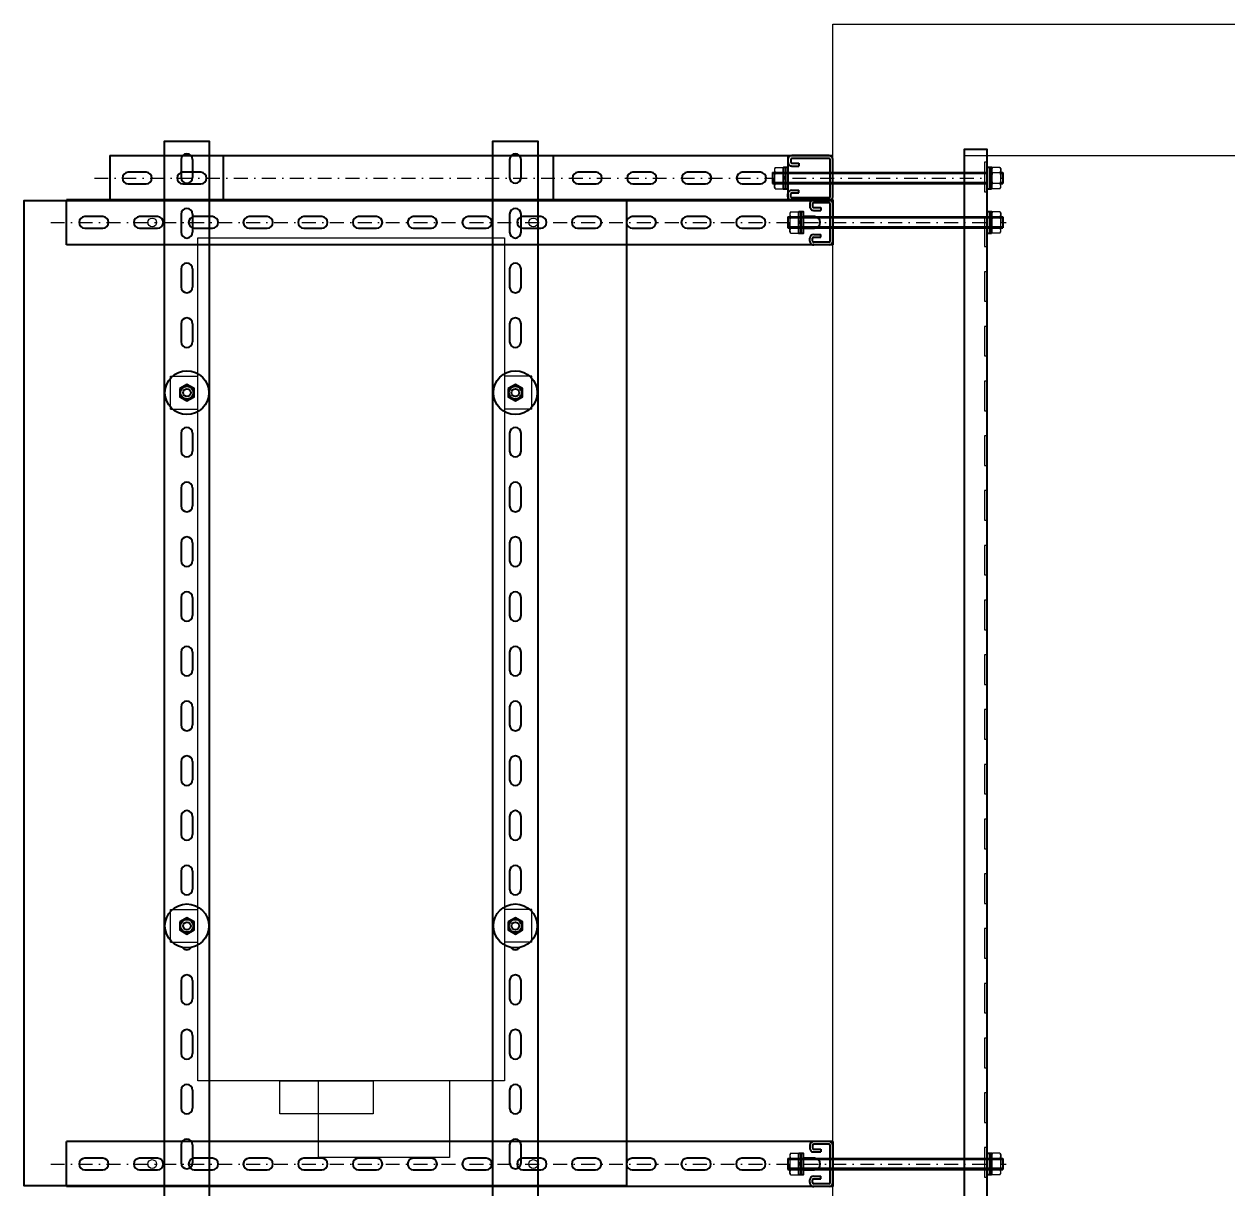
# Model space of a CAD drawing. Header units: millimetres. Extents: x -48331 to 47536, y -69828 to -11916.
# Drawn here: x -22000 to -20895, y -64680 to -63616 of the extents above; entities that cross this region are included whole.
import ezdxf

# ---------------------------------------------------------------- set-up
doc = ezdxf.new("R2010")
doc.units = ezdxf.units.MM
doc.linetypes.add('DASHDOT', pattern=[25.4, 12.7, -6.35, 0, -6.35])
for name, color, linetype in [('02 ОВиК', 7, 'Continuous'), ('10 Стены', 253, 'Continuous'), ('11 Монтаж1', 200, 'Continuous'), ('12 Монтаж 2', 132, 'Continuous'), ('13 Монтаж3', 192, 'Continuous')]:
    doc.layers.add(name, color=color, linetype=linetype)

# ---------------------------------------------------------------- blocks, each defined once
blk = doc.blocks.new('профиль ДКС 41х41')
at = {"color": 0, "lineweight": 40}
for p, q in [((17, 0), (-17, 0)), ((-20.5, -3.5), (-20.5, -37.5)), ((-18, -3.5), (-18, -37.5)), ((17, -2.5), (-17, -2.5)), ((18, -3.5), (18, -37.5)), ((20.5, -3.5), (20.5, -37.5)), ((-13.5, -31), (-11, -31)), ((-13.5, -37.5), (-13.5, -31)), ((-11, -37.5), (-11, -31)), ((13.5, -31), (11, -31)), ((11, -37.5), (11, -31)), ((13.5, -37.5), (13.5, -31)), ((-17, -38.5), (-14.5, -38.5)), ((-17, -41), (-14.5, -41)), ((17, -38.5), (14.5, -38.5)), ((17, -41), (14.5, -41))]:
    blk.add_line(p, q, dxfattribs=at)
for centre, radius, start, end in [((-17, -3.5), 3.5, 90, 180), ((17, -3.5), 3.5, 0, 90), ((-17, -3.5), 1, 90, 180), ((17, -3.5), 1, 0, 90), ((-17, -37.5), 3.5, 180, 270), ((-17, -37.5), 1, 180, 270), ((-14.5, -37.5), 3.5, 270, 0), ((-14.5, -37.5), 1, 270, 0), ((14.5, -37.5), 3.5, 180, 270), ((14.5, -37.5), 1, 180, 270), ((17, -37.5), 3.5, 270, 0), ((17, -37.5), 1, 270, 0)]:
    blk.add_arc(centre, radius, start, end, dxfattribs=at)
blk = doc.blocks.new('профиль ДКС 21х41')
at = {"color": 0, "lineweight": 40}
for p, q in [((17, 0), (-17, 0)), ((-20.5, -3.5), (-20.5, -17.5)), ((-18, -3.5), (-18, -17.5)), ((17, -2.5), (-17, -2.5)), ((-13.5, -11), (-11, -11)), ((-13.5, -17.5), (-13.5, -11)), ((-11, -17.5), (-11, -11)), ((13.5, -11), (11, -11)), ((11, -17.5), (11, -11)), ((13.5, -17.5), (13.5, -11)), ((18, -3.5), (18, -17.5)), ((20.5, -3.5), (20.5, -17.5)), ((-17, -18.5), (-14.5, -18.5)), ((-17, -21), (-14.5, -21)), ((17, -18.5), (14.5, -18.5)), ((17, -21), (14.5, -21))]:
    blk.add_line(p, q, dxfattribs=at)
for centre, radius, start, end in [((-17, -3.5), 3.5, 90, 180), ((17, -3.5), 3.5, 0, 90), ((-17, -3.5), 1, 90, 180), ((17, -3.5), 1, 0, 90), ((-17, -17.5), 3.5, 180, 270), ((-17, -17.5), 1, 180, 270), ((-14.5, -17.5), 3.5, 270, 0), ((-14.5, -17.5), 1, 270, 0), ((14.5, -17.5), 3.5, 180, 270), ((14.5, -17.5), 1, 180, 270), ((17, -17.5), 3.5, 270, 0), ((17, -17.5), 1, 270, 0)]:
    blk.add_arc(centre, radius, start, end, dxfattribs=at)

msp = doc.modelspace()

# ---------------------------------------------------------------- linework, layer by layer
at = {"lineweight": 40, "flags": 128}
msp.add_lwpolyline([(-21120.7, -64730.8), (-21120.7, -63730.8), (-21141.7, -63730.8), (-21141.7, -64730.8)], close=True, dxfattribs=at)
for points in [[(-21123.2, -63742.3), (-21123.2, -63769.3), (-21120.7, -63769.3), (-21120.7, -63742.3)], [(-21123.2, -63792.3), (-21123.2, -63819.3), (-21120.7, -63819.3), (-21120.7, -63792.3)], [(-21123.2, -63842.3), (-21123.2, -63869.3), (-21120.7, -63869.3), (-21120.7, -63842.3)], [(-21123.2, -63892.3), (-21123.2, -63919.3), (-21120.7, -63919.3), (-21120.7, -63892.3)], [(-21123.2, -63942.3), (-21123.2, -63969.3), (-21120.7, -63969.3), (-21120.7, -63942.3)], [(-21123.2, -63992.3), (-21123.2, -64019.3), (-21120.7, -64019.3), (-21120.7, -63992.3)], [(-21123.2, -64042.3), (-21123.2, -64069.3), (-21120.7, -64069.3), (-21120.7, -64042.3)], [(-21123.2, -64092.3), (-21123.2, -64119.3), (-21120.7, -64119.3), (-21120.7, -64092.3)], [(-21123.2, -64142.3), (-21123.2, -64169.3), (-21120.7, -64169.3), (-21120.7, -64142.3)], [(-21123.2, -64192.3), (-21123.2, -64219.3), (-21120.7, -64219.3), (-21120.7, -64192.3)], [(-21123.2, -64242.3), (-21123.2, -64269.3), (-21120.7, -64269.3), (-21120.7, -64242.3)], [(-21123.2, -64292.3), (-21123.2, -64319.3), (-21120.7, -64319.3), (-21120.7, -64292.3)], [(-21123.2, -64342.3), (-21123.2, -64369.3), (-21120.7, -64369.3), (-21120.7, -64342.3)], [(-21123.2, -64392.3), (-21123.2, -64419.3), (-21120.7, -64419.3), (-21120.7, -64392.3)], [(-21123.2, -64442.3), (-21123.2, -64469.3), (-21120.7, -64469.3), (-21120.7, -64442.3)], [(-21123.2, -64492.3), (-21123.2, -64519.3), (-21120.7, -64519.3), (-21120.7, -64492.3)], [(-21123.2, -64542.3), (-21123.2, -64569.3), (-21120.7, -64569.3), (-21120.7, -64542.3)], [(-21123.2, -64592.3), (-21123.2, -64619.3), (-21120.7, -64619.3), (-21120.7, -64592.3)], [(-21123.2, -64642.3), (-21123.2, -64669.3), (-21120.7, -64669.3), (-21120.7, -64642.3)]]:
    msp.add_lwpolyline(points, close=True)
at = {"layer": '02 ОВиК', "color": 5}
for p, q in [((-21841.7, -64581.3), (-21841.7, -63811.3)), ((-21841.7, -63811.3), (-21561.7, -63811.3)), ((-21561.7, -63811.3), (-21561.7, -64581.3)), ((-21866.7, -63967.8), (-21866.7, -63937.8)), ((-21866.7, -63937.8), (-21841.7, -63937.8)), ((-21536.7, -63937.8), (-21561.7, -63937.8)), ((-21536.7, -63967.8), (-21536.7, -63937.8)), ((-21866.7, -63967.8), (-21841.7, -63967.8)), ((-21536.7, -63967.8), (-21561.7, -63967.8)), ((-21866.7, -64454.8), (-21866.7, -64424.8)), ((-21866.7, -64424.8), (-21841.7, -64424.8)), ((-21536.7, -64424.8), (-21561.7, -64424.8)), ((-21536.7, -64454.8), (-21536.7, -64424.8)), ((-21866.7, -64454.8), (-21841.7, -64454.8)), ((-21536.7, -64454.8), (-21561.7, -64454.8)), ((-21561.7, -64581.3), (-21841.7, -64581.3)), ((-21731.7, -64581.3), (-21731.7, -64651.3)), ((-21611.7, -64581.3), (-21611.7, -64651.3)), ((-21561.7, -64581.3), (-21561.7, -64581.3)), ((-21611.7, -64651.3), (-21731.7, -64651.3))]:
    msp.add_line(p, q, dxfattribs=at)
at = {"layer": '02 ОВиК', "color": 5, "flags": 128}
msp.add_lwpolyline([(-21766.7, -64611.3), (-21766.7, -64581.3), (-21681.7, -64581.3), (-21681.7, -64611.3)], close=True, dxfattribs=at)
at = {"layer": '02 ОВиК', "color": 5}
for centre in [(-21851.7, -63952.8), (-21551.7, -63952.8), (-21851.7, -64439.8), (-21551.7, -64439.8)]:
    msp.add_circle(centre, 6, dxfattribs=at)
at = {"layer": '10 Стены', "lineweight": -2}
for p, q in [((-21261.7, -63616.3), (-20894.6, -63616.3)), ((-21261.7, -64766.3), (-21261.7, -63616.3)), ((-21141.7, -63736.3), (-21141.7, -64766.3)), ((-21141.7, -63736.3), (-20894.6, -63736.3))]:
    msp.add_line(p, q, dxfattribs=at)
at = {"layer": '11 Монтаж1', "lineweight": 40}
for p, q in [((-21922.2, -63736.3), (-21261.7, -63736.3)), ((-21922.2, -63736.3), (-21922.2, -63777.3)), ((-21818.7, -63736.3), (-21818.7, -63777.3)), ((-21517.1, -63736.3), (-21517.1, -63777.3)), ((-21302.7, -63736.3), (-21302.7, -63777.3)), ((-21888.9, -63751.5), (-21905.4, -63751.5)), ((-21838.9, -63751.5), (-21855.4, -63751.5)), ((-21477.9, -63751.5), (-21494.4, -63751.5)), ((-21427.9, -63751.5), (-21444.4, -63751.5)), ((-21377.9, -63751.5), (-21394.4, -63751.5)), ((-21327.9, -63751.5), (-21344.4, -63751.5)), ((-21905.4, -63762), (-21888.9, -63762)), ((-21855.4, -63762), (-21838.9, -63762)), ((-21494.4, -63762), (-21477.9, -63762)), ((-21444.4, -63762), (-21427.9, -63762)), ((-21394.4, -63762), (-21377.9, -63762)), ((-21344.4, -63762), (-21327.9, -63762)), ((-21922.2, -63777.3), (-21261.7, -63777.3))]:
    msp.add_line(p, q, dxfattribs=at)
at = {"layer": '11 Монтаж1', "linetype": 'DASHDOT'}
msp.add_line((-21936.2, -63756.8), (-21102.7, -63756.8), dxfattribs=at)
at = {"layer": '11 Монтаж1', "lineweight": 40}
for centre, start, end in [((-21905.4, -63756.8), 90, 270), ((-21888.9, -63756.8), 270, 90), ((-21855.4, -63756.8), 90, 270), ((-21838.9, -63756.8), 270, 90), ((-21494.4, -63756.8), 90, 270), ((-21477.9, -63756.8), 270, 90), ((-21444.4, -63756.8), 90, 270), ((-21427.9, -63756.8), 270, 90), ((-21394.4, -63756.8), 90, 270), ((-21377.9, -63756.8), 270, 90), ((-21344.4, -63756.8), 90, 270), ((-21327.9, -63756.8), 270, 90)]:
    msp.add_arc(centre, 5.25, start, end, dxfattribs=at)
at = {"layer": '12 Монтаж 2', "lineweight": 40}
for p, q in [((-21261.7, -63776.8), (-21961.7, -63776.8)), ((-21261.7, -63776.8), (-21261.7, -63817.8)), ((-21928.4, -63792), (-21944.9, -63792)), ((-21878.4, -63792), (-21894.9, -63792)), ((-21828.4, -63792), (-21844.9, -63792)), ((-21778.4, -63792), (-21794.9, -63792)), ((-21728.4, -63792), (-21744.9, -63792)), ((-21678.4, -63792), (-21694.9, -63792)), ((-21628.4, -63792), (-21644.9, -63792)), ((-21578.4, -63792), (-21594.9, -63792)), ((-21528.4, -63792), (-21544.9, -63792)), ((-21478.4, -63792), (-21494.9, -63792)), ((-21428.4, -63792), (-21444.9, -63792)), ((-21378.4, -63792), (-21394.9, -63792)), ((-21328.4, -63792), (-21344.9, -63792)), ((-21278.4, -63792), (-21294.9, -63792)), ((-21944.9, -63802.5), (-21928.4, -63802.5)), ((-21894.9, -63802.5), (-21878.4, -63802.5)), ((-21844.9, -63802.5), (-21828.4, -63802.5)), ((-21794.9, -63802.5), (-21778.4, -63802.5)), ((-21744.9, -63802.5), (-21728.4, -63802.5)), ((-21694.9, -63802.5), (-21678.4, -63802.5)), ((-21644.9, -63802.5), (-21628.4, -63802.5)), ((-21594.9, -63802.5), (-21578.4, -63802.5)), ((-21544.9, -63802.5), (-21528.4, -63802.5)), ((-21494.9, -63802.5), (-21478.4, -63802.5)), ((-21444.9, -63802.5), (-21428.4, -63802.5)), ((-21394.9, -63802.5), (-21378.4, -63802.5)), ((-21344.9, -63802.5), (-21328.4, -63802.5)), ((-21294.9, -63802.5), (-21278.4, -63802.5)), ((-21261.7, -63817.8), (-21961.7, -63817.8)), ((-21261.7, -64636.8), (-21961.7, -64636.8)), ((-21261.7, -64636.8), (-21261.7, -64677.8)), ((-21928.4, -64652), (-21944.9, -64652)), ((-21878.4, -64652), (-21894.9, -64652)), ((-21828.4, -64652), (-21844.9, -64652)), ((-21778.4, -64652), (-21794.9, -64652)), ((-21728.4, -64652), (-21744.9, -64652)), ((-21678.4, -64652), (-21694.9, -64652)), ((-21628.4, -64652), (-21644.9, -64652)), ((-21578.4, -64652), (-21594.9, -64652)), ((-21528.4, -64652), (-21544.9, -64652)), ((-21478.4, -64652), (-21494.9, -64652)), ((-21428.4, -64652), (-21444.9, -64652)), ((-21378.4, -64652), (-21394.9, -64652)), ((-21328.4, -64652), (-21344.9, -64652)), ((-21278.4, -64652), (-21294.9, -64652)), ((-21944.9, -64662.5), (-21928.4, -64662.5)), ((-21894.9, -64662.5), (-21878.4, -64662.5)), ((-21844.9, -64662.5), (-21828.4, -64662.5)), ((-21794.9, -64662.5), (-21778.4, -64662.5)), ((-21744.9, -64662.5), (-21728.4, -64662.5)), ((-21694.9, -64662.5), (-21678.4, -64662.5)), ((-21644.9, -64662.5), (-21628.4, -64662.5)), ((-21594.9, -64662.5), (-21578.4, -64662.5)), ((-21544.9, -64662.5), (-21528.4, -64662.5)), ((-21494.9, -64662.5), (-21478.4, -64662.5)), ((-21444.9, -64662.5), (-21428.4, -64662.5)), ((-21394.9, -64662.5), (-21378.4, -64662.5)), ((-21344.9, -64662.5), (-21328.4, -64662.5)), ((-21294.9, -64662.5), (-21278.4, -64662.5)), ((-21261.7, -64677.8), (-21961.7, -64677.8))]:
    msp.add_line(p, q, dxfattribs=at)
at = {"layer": '12 Монтаж 2', "linetype": 'DASHDOT'}
for p, q in [((-21976.1, -63797.3), (-21103.5, -63797.3)), ((-21976.1, -64657.3), (-21103.5, -64657.3))]:
    msp.add_line(p, q, dxfattribs=at)
at = {"layer": '12 Монтаж 2', "lineweight": 40}
msp.add_lwpolyline([(-21450.3, -64677.3), (-22000.3, -64677.3), (-22000.3, -63777.3), (-21450.3, -63777.3)], close=True, dxfattribs=at)
at = {"layer": '12 Монтаж 2', "lineweight": 40, "flags": 128}
for points in [[(-21961.7, -63817.8), (-21961.7, -63776.8)], [(-21961.7, -64677.8), (-21961.7, -64636.8)]]:
    msp.add_lwpolyline(points, dxfattribs=at)
at = {"layer": '12 Монтаж 2', "lineweight": -2}
for centre in [(-21883.3, -63797.3), (-21535.3, -63797.3), (-21883.3, -64657.3), (-21535.3, -64657.3)]:
    msp.add_circle(centre, 4, dxfattribs=at)
at = {"layer": '12 Монтаж 2', "lineweight": 40}
for centre, start, end in [((-21944.9, -63797.3), 90, 270), ((-21928.4, -63797.3), 270, 90), ((-21894.9, -63797.3), 90, 270), ((-21878.4, -63797.3), 270, 90), ((-21844.9, -63797.3), 90, 270), ((-21828.4, -63797.3), 270, 90), ((-21794.9, -63797.3), 90, 270), ((-21778.4, -63797.3), 270, 90), ((-21744.9, -63797.3), 90, 270), ((-21728.4, -63797.3), 270, 90), ((-21694.9, -63797.3), 90, 270), ((-21678.4, -63797.3), 270, 90), ((-21644.9, -63797.3), 90, 270), ((-21628.4, -63797.3), 270, 90), ((-21594.9, -63797.3), 90, 270), ((-21578.4, -63797.3), 270, 90), ((-21544.9, -63797.3), 90, 270), ((-21528.4, -63797.3), 270, 90), ((-21494.9, -63797.3), 90, 270), ((-21478.4, -63797.3), 270, 90), ((-21444.9, -63797.3), 90, 270), ((-21428.4, -63797.3), 270, 90), ((-21394.9, -63797.3), 90, 270), ((-21378.4, -63797.3), 270, 90), ((-21344.9, -63797.3), 90, 270), ((-21328.4, -63797.3), 270, 90), ((-21294.9, -63797.3), 90, 270), ((-21278.4, -63797.3), 270, 90), ((-21944.9, -64657.3), 90, 270), ((-21928.4, -64657.3), 270, 90), ((-21894.9, -64657.3), 90, 270), ((-21878.4, -64657.3), 270, 90), ((-21844.9, -64657.3), 90, 270), ((-21828.4, -64657.3), 270, 90), ((-21794.9, -64657.3), 90, 270), ((-21778.4, -64657.3), 270, 90), ((-21744.9, -64657.3), 90, 270), ((-21728.4, -64657.3), 270, 90), ((-21694.9, -64657.3), 90, 270), ((-21678.4, -64657.3), 270, 90), ((-21644.9, -64657.3), 90, 270), ((-21628.4, -64657.3), 270, 90), ((-21594.9, -64657.3), 90, 270), ((-21578.4, -64657.3), 270, 90), ((-21544.9, -64657.3), 90, 270), ((-21528.4, -64657.3), 270, 90), ((-21494.9, -64657.3), 90, 270), ((-21478.4, -64657.3), 270, 90), ((-21444.9, -64657.3), 90, 270), ((-21428.4, -64657.3), 270, 90), ((-21394.9, -64657.3), 90, 270), ((-21378.4, -64657.3), 270, 90), ((-21344.9, -64657.3), 90, 270), ((-21328.4, -64657.3), 270, 90), ((-21294.9, -64657.3), 90, 270), ((-21278.4, -64657.3), 270, 90)]:
    msp.add_arc(centre, 5.25, start, end, dxfattribs=at)
at = {"layer": '13 Монтаж3', "lineweight": 40}
for p, q in [((-21856.9, -63739.8), (-21856.9, -63756.3)), ((-21846.4, -63756.3), (-21846.4, -63739.8)), ((-21556.9, -63739.8), (-21556.9, -63756.3)), ((-21546.4, -63756.3), (-21546.4, -63739.8)), ((-21856.9, -63789.8), (-21856.9, -63806.3)), ((-21846.4, -63806.3), (-21846.4, -63789.8)), ((-21556.9, -63789.8), (-21556.9, -63806.3)), ((-21546.4, -63806.3), (-21546.4, -63789.8)), ((-21856.9, -63839.8), (-21856.9, -63856.3)), ((-21846.4, -63856.3), (-21846.4, -63839.8)), ((-21556.9, -63839.8), (-21556.9, -63856.3)), ((-21546.4, -63856.3), (-21546.4, -63839.8)), ((-21856.9, -63889.8), (-21856.9, -63906.3)), ((-21846.4, -63906.3), (-21846.4, -63889.8)), ((-21556.9, -63889.8), (-21556.9, -63906.3)), ((-21546.4, -63906.3), (-21546.4, -63889.8)), ((-21856.9, -63989.8), (-21856.9, -64006.3)), ((-21846.4, -64006.3), (-21846.4, -63989.8)), ((-21556.9, -63989.8), (-21556.9, -64006.3)), ((-21546.4, -64006.3), (-21546.4, -63989.8)), ((-21856.9, -64039.8), (-21856.9, -64056.3)), ((-21846.4, -64056.3), (-21846.4, -64039.8)), ((-21556.9, -64039.8), (-21556.9, -64056.3)), ((-21546.4, -64056.3), (-21546.4, -64039.8)), ((-21856.9, -64089.8), (-21856.9, -64106.3)), ((-21846.4, -64106.3), (-21846.4, -64089.8)), ((-21556.9, -64089.8), (-21556.9, -64106.3)), ((-21546.4, -64106.3), (-21546.4, -64089.8)), ((-21856.9, -64139.8), (-21856.9, -64156.3)), ((-21846.4, -64156.3), (-21846.4, -64139.8)), ((-21556.9, -64139.8), (-21556.9, -64156.3)), ((-21546.4, -64156.3), (-21546.4, -64139.8)), ((-21856.9, -64189.8), (-21856.9, -64206.3)), ((-21846.4, -64206.3), (-21846.4, -64189.8)), ((-21556.9, -64189.8), (-21556.9, -64206.3)), ((-21546.4, -64206.3), (-21546.4, -64189.8)), ((-21856.9, -64239.8), (-21856.9, -64256.3)), ((-21846.4, -64256.3), (-21846.4, -64239.8)), ((-21556.9, -64239.8), (-21556.9, -64256.3)), ((-21546.4, -64256.3), (-21546.4, -64239.8)), ((-21856.9, -64289.8), (-21856.9, -64306.3)), ((-21846.4, -64306.3), (-21846.4, -64289.8)), ((-21556.9, -64289.8), (-21556.9, -64306.3)), ((-21546.4, -64306.3), (-21546.4, -64289.8)), ((-21856.9, -64339.8), (-21856.9, -64356.3)), ((-21846.4, -64356.3), (-21846.4, -64339.8)), ((-21556.9, -64339.8), (-21556.9, -64356.3)), ((-21546.4, -64356.3), (-21546.4, -64339.8)), ((-21856.9, -64389.8), (-21856.9, -64406.3)), ((-21846.4, -64406.3), (-21846.4, -64389.8)), ((-21556.9, -64389.8), (-21556.9, -64406.3)), ((-21546.4, -64406.3), (-21546.4, -64389.8)), ((-21856.9, -64489.8), (-21856.9, -64506.3)), ((-21846.4, -64506.3), (-21846.4, -64489.8)), ((-21556.9, -64489.8), (-21556.9, -64506.3)), ((-21546.4, -64506.3), (-21546.4, -64489.8)), ((-21856.9, -64539.8), (-21856.9, -64556.3)), ((-21846.4, -64556.3), (-21846.4, -64539.8)), ((-21556.9, -64539.8), (-21556.9, -64556.3)), ((-21546.4, -64556.3), (-21546.4, -64539.8)), ((-21856.9, -64589.8), (-21856.9, -64606.3)), ((-21846.4, -64606.3), (-21846.4, -64589.8)), ((-21556.9, -64589.8), (-21556.9, -64606.3)), ((-21546.4, -64606.3), (-21546.4, -64589.8)), ((-21856.9, -64639.8), (-21856.9, -64656.3)), ((-21846.4, -64656.3), (-21846.4, -64639.8)), ((-21556.9, -64639.8), (-21556.9, -64656.3)), ((-21546.4, -64656.3), (-21546.4, -64639.8))]:
    msp.add_line(p, q, dxfattribs=at)
at = {"layer": '13 Монтаж3', "lineweight": 40, "flags": 128}
for points in [[(-21872.2, -64723), (-21872.2, -63723), (-21831.2, -63723), (-21831.2, -64723)], [(-21572.2, -64723), (-21572.2, -63723), (-21531.2, -63723), (-21531.2, -64723)], [(-21858.2, -63949), (-21858.2, -63956.5), (-21851.7, -63960.3), (-21845.2, -63956.5), (-21845.2, -63949), (-21851.7, -63945.3)], [(-21558.2, -63949), (-21558.2, -63956.5), (-21551.7, -63960.3), (-21545.2, -63956.5), (-21545.2, -63949), (-21551.7, -63945.3)], [(-21858.2, -64436), (-21858.2, -64443.5), (-21851.7, -64447.3), (-21845.2, -64443.5), (-21845.2, -64436), (-21851.7, -64432.3)], [(-21558.2, -64436), (-21558.2, -64443.5), (-21551.7, -64447.3), (-21545.2, -64443.5), (-21545.2, -64436), (-21551.7, -64432.3)]]:
    msp.add_lwpolyline(points, close=True, dxfattribs=at)
at = {"layer": '13 Монтаж3', "lineweight": 40}
for centre, radius in [((-21851.7, -63952.8), 20), ((-21551.7, -63952.8), 20), ((-21851.7, -63952.8), 5.85), ((-21851.7, -63952.8), 3.5), ((-21551.7, -63952.8), 5.85), ((-21551.7, -63952.8), 3.5), ((-21851.7, -64439.8), 20), ((-21551.7, -64439.8), 20), ((-21851.7, -64439.8), 5.85), ((-21851.7, -64439.8), 3.5), ((-21551.7, -64439.8), 5.85), ((-21551.7, -64439.8), 3.5)]:
    msp.add_circle(centre, radius, dxfattribs=at)
for centre, start, end in [((-21851.7, -63739.8), 0, 180), ((-21551.7, -63739.8), 0, 180), ((-21851.7, -63756.3), 180, 0), ((-21551.7, -63756.3), 180, 0), ((-21851.7, -63789.8), 0, 180), ((-21551.7, -63789.8), 0, 180), ((-21851.7, -63806.3), 180, 0), ((-21551.7, -63806.3), 180, 0), ((-21851.7, -63839.8), 0, 180), ((-21551.7, -63839.8), 0, 180), ((-21851.7, -63856.3), 180, 0), ((-21551.7, -63856.3), 180, 0), ((-21851.7, -63889.8), 0, 180), ((-21551.7, -63889.8), 0, 180), ((-21851.7, -63906.3), 180, 0), ((-21551.7, -63906.3), 180, 0), ((-21851.7, -63989.8), 0, 180), ((-21551.7, -63989.8), 0, 180), ((-21851.7, -64006.3), 180, 0), ((-21551.7, -64006.3), 180, 0), ((-21851.7, -64039.8), 0, 180), ((-21551.7, -64039.8), 0, 180), ((-21851.7, -64056.3), 180, 0), ((-21551.7, -64056.3), 180, 0), ((-21851.7, -64089.8), 0, 180), ((-21551.7, -64089.8), 0, 180), ((-21851.7, -64106.3), 180, 0), ((-21551.7, -64106.3), 180, 0), ((-21851.7, -64139.8), 0, 180), ((-21551.7, -64139.8), 0, 180), ((-21851.7, -64156.3), 180, 0), ((-21551.7, -64156.3), 180, 0), ((-21851.7, -64189.8), 0, 180), ((-21551.7, -64189.8), 0, 180), ((-21851.7, -64206.3), 180, 0), ((-21551.7, -64206.3), 180, 0), ((-21851.7, -64239.8), 0, 180), ((-21551.7, -64239.8), 0, 180), ((-21851.7, -64256.3), 180, 0), ((-21551.7, -64256.3), 180, 0), ((-21851.7, -64289.8), 0, 180), ((-21551.7, -64289.8), 0, 180), ((-21851.7, -64306.3), 180, 0), ((-21551.7, -64306.3), 180, 0), ((-21851.7, -64339.8), 0, 180), ((-21551.7, -64339.8), 0, 180), ((-21851.7, -64356.3), 180, 0), ((-21551.7, -64356.3), 180, 0), ((-21851.7, -64389.8), 0, 180), ((-21551.7, -64389.8), 0, 180), ((-21851.7, -64406.3), 180, 0), ((-21551.7, -64406.3), 180, 0), ((-21851.7, -64456.3), 215.3299, 324.6701), ((-21551.7, -64456.3), 215.3299, 324.6701), ((-21851.7, -64489.8), 0, 180), ((-21551.7, -64489.8), 0, 180), ((-21851.7, -64506.3), 180, 0), ((-21551.7, -64506.3), 180, 0), ((-21851.7, -64539.8), 0, 180), ((-21551.7, -64539.8), 0, 180), ((-21851.7, -64556.3), 180, 0), ((-21551.7, -64556.3), 180, 0), ((-21851.7, -64589.8), 0, 180), ((-21551.7, -64589.8), 0, 180), ((-21851.7, -64606.3), 180, 0), ((-21551.7, -64606.3), 180, 0), ((-21851.7, -64639.8), 0, 180), ((-21551.7, -64639.8), 0, 180), ((-21851.7, -64656.3), 180, 0), ((-21551.7, -64656.3), 180, 0)]:
    msp.add_arc(centre, 5.25, start, end, dxfattribs=at)

# ---------------------------------------------------------------- block references
at = {"layer": '11 Монтаж1', "lineweight": 40, "rotation": 270}
msp.add_blockref('профиль ДКС 41х41', (-21261.7, -63756.8), dxfattribs=at)
at = {"layer": '12 Монтаж 2', "lineweight": 40, "rotation": 270}
for p in [(-21261.7, -63797.3), (-21261.7, -64657.3)]:
    msp.add_blockref('профиль ДКС 21х41', p, dxfattribs=at)

# ---------------------------------------------------------------- next in the draw order: wipeouts: each hides what was drawn before it
at = {"lineweight": 40}
for points, layer in [([(-21306.7, -63746.8), (-21304.7, -63746.8), (-21304.7, -63766.8), (-21306.7, -63766.8)], '11 Монтаж1'), ([(-21292.7, -63787.3), (-21290.7, -63787.3), (-21290.7, -63807.3), (-21292.7, -63807.3)], '12 Монтаж 2'), ([(-21116.7, -63807.3), (-21118.7, -63807.3), (-21118.7, -63787.3), (-21116.7, -63787.3)], '12 Монтаж 2'), ([(-21292.7, -64647.3), (-21290.7, -64647.3), (-21290.7, -64667.3), (-21292.7, -64667.3)], '12 Монтаж 2'), ([(-21116.7, -64667.3), (-21118.7, -64667.3), (-21118.7, -64647.3), (-21116.7, -64647.3)], '12 Монтаж 2')]:
    msp.add_wipeout(points, dxfattribs=at).dxf.layer = layer

# ---------------------------------------------------------------- next in the draw order: wipeouts: each hides what was drawn before it
for points, layer in [([(-21315.1, -63765.3), (-21314.3, -63766.6), (-21307.5, -63766.6), (-21306.7, -63765.3), (-21306.7, -63748.3), (-21307.5, -63747), (-21314.3, -63747), (-21315.1, -63748.3)], '11 Монтаж1'), ([(-21301.1, -63805.8), (-21300.3, -63807.1), (-21293.5, -63807.1), (-21292.7, -63805.8), (-21292.7, -63788.8), (-21293.5, -63787.5), (-21300.3, -63787.5), (-21301.1, -63788.8)], '12 Монтаж 2'), ([(-21108.3, -63788.8), (-21109.1, -63787.5), (-21115.9, -63787.5), (-21116.7, -63788.8), (-21116.7, -63805.8), (-21115.9, -63807.1), (-21109.1, -63807.1), (-21108.3, -63805.8)], '12 Монтаж 2'), ([(-21301.1, -64665.8), (-21300.3, -64667.1), (-21293.5, -64667.1), (-21292.7, -64665.8), (-21292.7, -64648.8), (-21293.5, -64647.5), (-21300.3, -64647.5), (-21301.1, -64648.8)], '12 Монтаж 2'), ([(-21108.3, -64648.8), (-21109.1, -64647.5), (-21115.9, -64647.5), (-21116.7, -64648.8), (-21116.7, -64665.8), (-21115.9, -64667.1), (-21109.1, -64667.1), (-21108.3, -64665.8)], '12 Монтаж 2')]:
    msp.add_wipeout(points, dxfattribs=at).dxf.layer = layer

# ---------------------------------------------------------------- next in the draw order: linework, layer by layer
at = {"layer": '11 Монтаж1', "lineweight": 40}
for p, q in [((-21316.7, -63751.8), (-21316.7, -63761.8)), ((-21302.7, -63756.8), (-21302.7, -63748.8)), ((-21302.7, -63764.8), (-21302.7, -63756.8))]:
    msp.add_line(p, q, dxfattribs=at)
at = {"layer": '11 Монтаж1'}
for p, q in [((-21314.3, -63747), (-21315.1, -63748.3)), ((-21315.1, -63748.3), (-21315.1, -63749.4)), ((-21315.1, -63749.4), (-21315.1, -63756.8)), ((-21314.3, -63747), (-21307.5, -63747)), ((-21314.3, -63751.9), (-21307.5, -63751.9)), ((-21307.5, -63747), (-21306.7, -63748.3)), ((-21306.7, -63748.3), (-21306.7, -63749.4)), ((-21306.7, -63749.4), (-21306.7, -63756.8)), ((-21315.1, -63764.1), (-21315.1, -63756.8)), ((-21315.1, -63765.3), (-21315.1, -63764.1)), ((-21314.3, -63761.7), (-21307.5, -63761.7)), ((-21306.7, -63764.1), (-21306.7, -63756.8)), ((-21306.7, -63765.3), (-21306.7, -63764.1)), ((-21314.3, -63766.6), (-21315.1, -63765.3)), ((-21314.3, -63766.6), (-21307.5, -63766.6)), ((-21307.5, -63766.6), (-21306.7, -63765.3))]:
    msp.add_line(p, q, dxfattribs=at)
at = {"layer": '11 Монтаж1', "lineweight": 40, "ltscale": 6.666667}
for p, q in [((-21306.7, -63756.4), (-21304.7, -63755.2)), ((-21306.7, -63757.5), (-21304.7, -63756.3))]:
    msp.add_line(p, q, dxfattribs=at)
at = {"layer": '11 Монтаж1', "lineweight": 40, "ltscale": 75}
msp.add_lwpolyline([(-21306.7, -63746.8), (-21304.7, -63746.8), (-21304.7, -63766.8), (-21306.7, -63766.8)], close=True, dxfattribs=at)
at = {"layer": '11 Монтаж1'}
for centre, radius, start, end in [((-21310.3, -63749.6), 4.78, 146.2786, 177.6096), ((-21310.1, -63749.2), 4.95, 182.9588, 213.1599), ((-21298.4, -63757), 16.7, 162.1782, 179.3045), ((-21311.4, -63749.6), 4.78, 2.3904, 33.7214), ((-21311.6, -63749.2), 4.95, 326.8401, 357.0412), ((-21323.3, -63757), 16.7, 0.6955, 17.8218), ((-21298.4, -63756.6), 16.7, 180.6955, 197.8218), ((-21310.1, -63764.4), 4.95, 146.8401, 177.0412), ((-21310.3, -63763.9), 4.78, 182.3904, 213.7214), ((-21323.3, -63756.6), 16.7, 342.1782, 359.3045), ((-21311.6, -63764.4), 4.95, 2.9588, 33.1599), ((-21311.4, -63763.9), 4.78, 326.2786, 357.6096)]:
    msp.add_arc(centre, radius, start, end, dxfattribs=at)
at = {"layer": '11 Монтаж1', "lineweight": 40}
for centre, start, end in [((-21303.1, -63751.4), 270, 0), ((-21303.1, -63762.2), 0, 90)]:
    msp.add_arc(centre, 0.4, start, end, dxfattribs=at)
at = {"layer": '12 Монтаж 2', "lineweight": 40}
for p, q in [((-21302.7, -63792.3), (-21302.7, -63802.3)), ((-21288.7, -63797.3), (-21288.7, -63789.3)), ((-21288.7, -63805.3), (-21288.7, -63797.3)), ((-21120.7, -63789.3), (-21120.7, -63797.3)), ((-21120.7, -63797.3), (-21120.7, -63805.3)), ((-21106.4, -63792.3), (-21106.4, -63802.3)), ((-21302.7, -64652.3), (-21302.7, -64662.3)), ((-21288.7, -64657.3), (-21288.7, -64649.3)), ((-21288.7, -64665.3), (-21288.7, -64657.3)), ((-21120.7, -64649.3), (-21120.7, -64657.3)), ((-21120.7, -64657.3), (-21120.7, -64665.3)), ((-21106.4, -64652.3), (-21106.4, -64662.3))]:
    msp.add_line(p, q, dxfattribs=at)
at = {"layer": '12 Монтаж 2'}
for p, q in [((-21300.3, -63787.5), (-21301.1, -63788.8)), ((-21301.1, -63788.8), (-21301.1, -63789.9)), ((-21301.1, -63789.9), (-21301.1, -63797.3)), ((-21301.1, -63804.6), (-21301.1, -63797.3)), ((-21300.3, -63787.5), (-21293.5, -63787.5)), ((-21300.3, -63792.4), (-21293.5, -63792.4)), ((-21293.5, -63787.5), (-21292.7, -63788.8)), ((-21292.7, -63788.8), (-21292.7, -63789.9)), ((-21292.7, -63789.9), (-21292.7, -63797.3)), ((-21292.7, -63804.6), (-21292.7, -63797.3)), ((-21115.9, -63787.5), (-21116.7, -63788.8)), ((-21116.7, -63788.8), (-21116.7, -63789.9)), ((-21116.7, -63789.9), (-21116.7, -63797.3)), ((-21116.7, -63804.6), (-21116.7, -63797.3)), ((-21109.1, -63787.5), (-21115.9, -63787.5)), ((-21109.1, -63792.4), (-21115.9, -63792.4)), ((-21109.1, -63787.5), (-21108.3, -63788.8)), ((-21108.3, -63788.8), (-21108.3, -63789.9)), ((-21108.3, -63789.9), (-21108.3, -63797.3)), ((-21108.3, -63804.6), (-21108.3, -63797.3)), ((-21301.1, -63805.8), (-21301.1, -63804.6)), ((-21300.3, -63807.1), (-21301.1, -63805.8)), ((-21300.3, -63802.2), (-21293.5, -63802.2)), ((-21300.3, -63807.1), (-21293.5, -63807.1)), ((-21293.5, -63807.1), (-21292.7, -63805.8)), ((-21292.7, -63805.8), (-21292.7, -63804.6)), ((-21116.7, -63805.8), (-21116.7, -63804.6)), ((-21115.9, -63807.1), (-21116.7, -63805.8)), ((-21109.1, -63802.2), (-21115.9, -63802.2)), ((-21109.1, -63807.1), (-21115.9, -63807.1)), ((-21109.1, -63807.1), (-21108.3, -63805.8)), ((-21108.3, -63805.8), (-21108.3, -63804.6)), ((-21300.3, -64647.5), (-21301.1, -64648.8)), ((-21300.3, -64647.5), (-21293.5, -64647.5)), ((-21293.5, -64647.5), (-21292.7, -64648.8)), ((-21115.9, -64647.5), (-21116.7, -64648.8)), ((-21109.1, -64647.5), (-21115.9, -64647.5)), ((-21109.1, -64647.5), (-21108.3, -64648.8)), ((-21301.1, -64648.8), (-21301.1, -64649.9)), ((-21301.1, -64649.9), (-21301.1, -64657.3)), ((-21301.1, -64664.6), (-21301.1, -64657.3)), ((-21300.3, -64652.4), (-21293.5, -64652.4)), ((-21292.7, -64648.8), (-21292.7, -64649.9)), ((-21292.7, -64649.9), (-21292.7, -64657.3)), ((-21292.7, -64664.6), (-21292.7, -64657.3)), ((-21116.7, -64648.8), (-21116.7, -64649.9)), ((-21116.7, -64649.9), (-21116.7, -64657.3)), ((-21116.7, -64664.6), (-21116.7, -64657.3)), ((-21109.1, -64652.4), (-21115.9, -64652.4)), ((-21108.3, -64648.8), (-21108.3, -64649.9)), ((-21108.3, -64649.9), (-21108.3, -64657.3)), ((-21108.3, -64664.6), (-21108.3, -64657.3)), ((-21301.1, -64665.8), (-21301.1, -64664.6)), ((-21300.3, -64667.1), (-21301.1, -64665.8)), ((-21300.3, -64662.2), (-21293.5, -64662.2)), ((-21300.3, -64667.1), (-21293.5, -64667.1)), ((-21293.5, -64667.1), (-21292.7, -64665.8)), ((-21292.7, -64665.8), (-21292.7, -64664.6)), ((-21116.7, -64665.8), (-21116.7, -64664.6)), ((-21115.9, -64667.1), (-21116.7, -64665.8)), ((-21109.1, -64662.2), (-21115.9, -64662.2)), ((-21109.1, -64667.1), (-21115.9, -64667.1)), ((-21109.1, -64667.1), (-21108.3, -64665.8)), ((-21108.3, -64665.8), (-21108.3, -64664.6))]:
    msp.add_line(p, q, dxfattribs=at)
at = {"layer": '12 Монтаж 2', "lineweight": 40, "ltscale": 6.666667}
for p, q in [((-21292.7, -63796.9), (-21290.7, -63795.7)), ((-21292.7, -63798), (-21290.7, -63796.8)), ((-21116.7, -63796.5), (-21118.7, -63797.8)), ((-21116.7, -63797.7), (-21118.7, -63798.9)), ((-21292.7, -64656.9), (-21290.7, -64655.7)), ((-21292.7, -64658), (-21290.7, -64656.8)), ((-21116.7, -64656.5), (-21118.7, -64657.8)), ((-21116.7, -64657.7), (-21118.7, -64658.9))]:
    msp.add_line(p, q, dxfattribs=at)
at = {"layer": '12 Монтаж 2', "lineweight": 40, "ltscale": 75}
for points in [[(-21292.7, -63787.3), (-21290.7, -63787.3), (-21290.7, -63807.3), (-21292.7, -63807.3)], [(-21116.7, -63807.3), (-21118.7, -63807.3), (-21118.7, -63787.3), (-21116.7, -63787.3)], [(-21292.7, -64647.3), (-21290.7, -64647.3), (-21290.7, -64667.3), (-21292.7, -64667.3)], [(-21116.7, -64667.3), (-21118.7, -64667.3), (-21118.7, -64647.3), (-21116.7, -64647.3)]]:
    msp.add_lwpolyline(points, close=True, dxfattribs=at)
at = {"layer": '12 Монтаж 2'}
for centre, radius, start, end in [((-21296.3, -63790.1), 4.78, 146.2786, 177.6096), ((-21296.1, -63789.7), 4.95, 182.9588, 213.1599), ((-21284.4, -63797.5), 16.7, 162.1782, 179.3045), ((-21284.4, -63797.1), 16.7, 180.6955, 197.8218), ((-21297.4, -63790.1), 4.78, 2.3904, 33.7214), ((-21297.6, -63789.7), 4.95, 326.8401, 357.0412), ((-21309.3, -63797.5), 16.7, 0.6955, 17.8218), ((-21309.3, -63797.1), 16.7, 342.1782, 359.3045), ((-21111.9, -63790.1), 4.78, 146.2786, 177.6096), ((-21111.7, -63789.7), 4.95, 182.9588, 213.1599), ((-21100, -63797.5), 16.7, 162.1782, 179.3045), ((-21100, -63797.1), 16.7, 180.6955, 197.8218), ((-21113, -63790.1), 4.78, 2.3904, 33.7214), ((-21113.2, -63789.7), 4.95, 326.8401, 357.0412), ((-21124.9, -63797.5), 16.7, 0.6955, 17.8218), ((-21124.9, -63797.1), 16.7, 342.1782, 359.3045), ((-21296.1, -63804.9), 4.95, 146.8401, 177.0412), ((-21296.3, -63804.4), 4.78, 182.3904, 213.7214), ((-21297.6, -63804.9), 4.95, 2.9588, 33.1599), ((-21297.4, -63804.4), 4.78, 326.2786, 357.6096), ((-21111.7, -63804.9), 4.95, 146.8401, 177.0412), ((-21111.9, -63804.4), 4.78, 182.3904, 213.7214), ((-21113.2, -63804.9), 4.95, 2.9588, 33.1599), ((-21113, -63804.4), 4.78, 326.2786, 357.6096), ((-21296.3, -64650.1), 4.78, 146.2786, 177.6096), ((-21297.4, -64650.1), 4.78, 2.3904, 33.7214), ((-21111.9, -64650.1), 4.78, 146.2786, 177.6096), ((-21113, -64650.1), 4.78, 2.3904, 33.7214), ((-21296.1, -64649.7), 4.95, 182.9588, 213.1599), ((-21284.4, -64657.5), 16.7, 162.1782, 179.3045), ((-21284.4, -64657.1), 16.7, 180.6955, 197.8218), ((-21297.6, -64649.7), 4.95, 326.8401, 357.0412), ((-21309.3, -64657.5), 16.7, 0.6955, 17.8218), ((-21309.3, -64657.1), 16.7, 342.1782, 359.3045), ((-21111.7, -64649.7), 4.95, 182.9588, 213.1599), ((-21100, -64657.5), 16.7, 162.1782, 179.3045), ((-21100, -64657.1), 16.7, 180.6955, 197.8218), ((-21113.2, -64649.7), 4.95, 326.8401, 357.0412), ((-21124.9, -64657.5), 16.7, 0.6955, 17.8218), ((-21124.9, -64657.1), 16.7, 342.1782, 359.3045), ((-21296.1, -64664.9), 4.95, 146.8401, 177.0412), ((-21296.3, -64664.4), 4.78, 182.3904, 213.7214), ((-21297.6, -64664.9), 4.95, 2.9588, 33.1599), ((-21297.4, -64664.4), 4.78, 326.2786, 357.6096), ((-21111.7, -64664.9), 4.95, 146.8401, 177.0412), ((-21111.9, -64664.4), 4.78, 182.3904, 213.7214), ((-21113.2, -64664.9), 4.95, 2.9588, 33.1599), ((-21113, -64664.4), 4.78, 326.2786, 357.6096)]:
    msp.add_arc(centre, radius, start, end, dxfattribs=at)
at = {"layer": '12 Монтаж 2', "lineweight": 40}
for centre, start, end in [((-21289.1, -63791.9), 270, 0), ((-21120.3, -63791.9), 180, 270), ((-21289.1, -63802.7), 0, 90), ((-21120.3, -63802.7), 90, 180), ((-21289.1, -64651.9), 270, 0), ((-21120.3, -64651.9), 180, 270), ((-21289.1, -64662.7), 0, 90), ((-21120.3, -64662.7), 90, 180)]:
    msp.add_arc(centre, 0.4, start, end, dxfattribs=at)

# ---------------------------------------------------------------- next in the draw order: wipeouts: each hides what was drawn before it
at = {"lineweight": 40}
for points, layer in [([(-21304.7, -63746.8), (-21302.7, -63746.8), (-21302.7, -63766.8), (-21304.7, -63766.8)], '11 Монтаж1'), ([(-21290.7, -63787.3), (-21288.7, -63787.3), (-21288.7, -63807.3), (-21290.7, -63807.3)], '12 Монтаж 2'), ([(-21118.7, -63807.3), (-21120.7, -63807.3), (-21120.7, -63787.3), (-21118.7, -63787.3)], '12 Монтаж 2'), ([(-21290.7, -64647.3), (-21288.7, -64647.3), (-21288.7, -64667.3), (-21290.7, -64667.3)], '12 Монтаж 2'), ([(-21118.7, -64667.3), (-21120.7, -64667.3), (-21120.7, -64647.3), (-21118.7, -64647.3)], '12 Монтаж 2')]:
    msp.add_wipeout(points, dxfattribs=at).dxf.layer = layer

# ---------------------------------------------------------------- next in the draw order: linework, layer by layer
at = {"layer": '11 Монтаж1', "lineweight": 40}
for p, q in [((-21316.7, -63751.8), (-21106.4, -63751.8)), ((-21316.7, -63761.8), (-21106.4, -63761.8))]:
    msp.add_line(p, q, dxfattribs=at)
at = {"layer": '11 Монтаж1'}
for p, q in [((-21106.4, -63752.9), (-21316.7, -63752.9)), ((-21106.4, -63760.7), (-21316.7, -63760.7))]:
    msp.add_line(p, q, dxfattribs=at)
at = {"layer": '11 Монтаж1', "lineweight": 40, "ltscale": 6.666667}
msp.add_lwpolyline([(-21304.7, -63746.8), (-21302.7, -63746.8), (-21302.7, -63766.8), (-21304.7, -63766.8)], close=True, dxfattribs=at)
at = {"layer": '12 Монтаж 2', "lineweight": 40}
for p, q in [((-21302.7, -63792.3), (-21106.4, -63792.3)), ((-21302.7, -63802.3), (-21106.4, -63802.3)), ((-21302.7, -64652.3), (-21106.4, -64652.3)), ((-21302.7, -64662.3), (-21106.4, -64662.3))]:
    msp.add_line(p, q, dxfattribs=at)
at = {"layer": '12 Монтаж 2'}
for p, q in [((-21106.4, -63793.4), (-21302.7, -63793.4)), ((-21106.4, -63801.2), (-21302.7, -63801.2)), ((-21106.4, -64653.4), (-21302.7, -64653.4)), ((-21106.4, -64661.2), (-21302.7, -64661.2))]:
    msp.add_line(p, q, dxfattribs=at)
at = {"layer": '12 Монтаж 2', "lineweight": 40, "ltscale": 6.666667}
for points in [[(-21290.7, -63787.3), (-21288.7, -63787.3), (-21288.7, -63807.3), (-21290.7, -63807.3)], [(-21118.7, -63807.3), (-21120.7, -63807.3), (-21120.7, -63787.3), (-21118.7, -63787.3)], [(-21290.7, -64647.3), (-21288.7, -64647.3), (-21288.7, -64667.3), (-21290.7, -64667.3)], [(-21118.7, -64667.3), (-21120.7, -64667.3), (-21120.7, -64647.3), (-21118.7, -64647.3)]]:
    msp.add_lwpolyline(points, close=True, dxfattribs=at)

# ---------------------------------------------------------------- next in the draw order: wipeouts: each hides what was drawn before it
at = {"lineweight": 40}
msp.add_wipeout([(-21116.7, -63766.8), (-21118.7, -63766.8), (-21118.7, -63746.8), (-21116.7, -63746.8)], dxfattribs=at).dxf.layer = '11 Монтаж1'

# ---------------------------------------------------------------- next in the draw order: wipeouts: each hides what was drawn before it
msp.add_wipeout([(-21108.3, -63748.3), (-21109.1, -63747), (-21115.9, -63747), (-21116.7, -63748.3), (-21116.7, -63765.3), (-21115.9, -63766.6), (-21109.1, -63766.6), (-21108.3, -63765.3)], dxfattribs=at).dxf.layer = '11 Монтаж1'

# ---------------------------------------------------------------- next in the draw order: linework, layer by layer
at = {"layer": '11 Монтаж1'}
for p, q in [((-21115.9, -63747), (-21116.7, -63748.3)), ((-21116.7, -63748.3), (-21116.7, -63749.4)), ((-21116.7, -63749.4), (-21116.7, -63756.8)), ((-21109.1, -63747), (-21115.9, -63747)), ((-21109.1, -63751.9), (-21115.9, -63751.9)), ((-21109.1, -63747), (-21108.3, -63748.3)), ((-21108.3, -63748.3), (-21108.3, -63749.4)), ((-21108.3, -63749.4), (-21108.3, -63756.8)), ((-21116.7, -63764.1), (-21116.7, -63756.8)), ((-21116.7, -63765.3), (-21116.7, -63764.1)), ((-21109.1, -63761.7), (-21115.9, -63761.7)), ((-21108.3, -63764.1), (-21108.3, -63756.8)), ((-21108.3, -63765.3), (-21108.3, -63764.1)), ((-21115.9, -63766.6), (-21116.7, -63765.3)), ((-21109.1, -63766.6), (-21115.9, -63766.6)), ((-21109.1, -63766.6), (-21108.3, -63765.3))]:
    msp.add_line(p, q, dxfattribs=at)
at = {"layer": '11 Монтаж1', "lineweight": 40}
msp.add_line((-21106.4, -63751.8), (-21106.4, -63761.8), dxfattribs=at)
at = {"layer": '11 Монтаж1', "lineweight": 40, "ltscale": 6.666667}
for p, q in [((-21116.7, -63756), (-21118.7, -63757.3)), ((-21116.7, -63757.2), (-21118.7, -63758.4))]:
    msp.add_line(p, q, dxfattribs=at)
at = {"layer": '11 Монтаж1', "lineweight": 40, "ltscale": 75}
msp.add_lwpolyline([(-21116.7, -63766.8), (-21118.7, -63766.8), (-21118.7, -63746.8), (-21116.7, -63746.8)], close=True, dxfattribs=at)
at = {"layer": '11 Монтаж1'}
for centre, radius, start, end in [((-21111.9, -63749.6), 4.78, 146.2786, 177.6096), ((-21111.7, -63749.2), 4.95, 182.9588, 213.1599), ((-21100, -63757), 16.7, 162.1782, 179.3045), ((-21113, -63749.6), 4.78, 2.3904, 33.7214), ((-21113.2, -63749.2), 4.95, 326.8401, 357.0412), ((-21124.9, -63757), 16.7, 0.6955, 17.8218), ((-21100, -63756.6), 16.7, 180.6955, 197.8218), ((-21111.7, -63764.4), 4.95, 146.8401, 177.0412), ((-21111.9, -63763.9), 4.78, 182.3904, 213.7214), ((-21124.9, -63756.6), 16.7, 342.1782, 359.3045), ((-21113.2, -63764.4), 4.95, 2.9588, 33.1599), ((-21113, -63763.9), 4.78, 326.2786, 357.6096)]:
    msp.add_arc(centre, radius, start, end, dxfattribs=at)

# ---------------------------------------------------------------- next in the draw order: wipeouts: each hides what was drawn before it
at = {"lineweight": 40}
msp.add_wipeout([(-21118.7, -63766.8), (-21120.7, -63766.8), (-21120.7, -63746.8), (-21118.7, -63746.8)], dxfattribs=at).dxf.layer = '11 Монтаж1'

# ---------------------------------------------------------------- next in the draw order: linework, layer by layer
at = {"layer": '11 Монтаж1', "lineweight": 40, "ltscale": 6.666667}
msp.add_lwpolyline([(-21118.7, -63766.8), (-21120.7, -63766.8), (-21120.7, -63746.8), (-21118.7, -63746.8)], close=True, dxfattribs=at)

doc.saveas('drawing.dxf')
